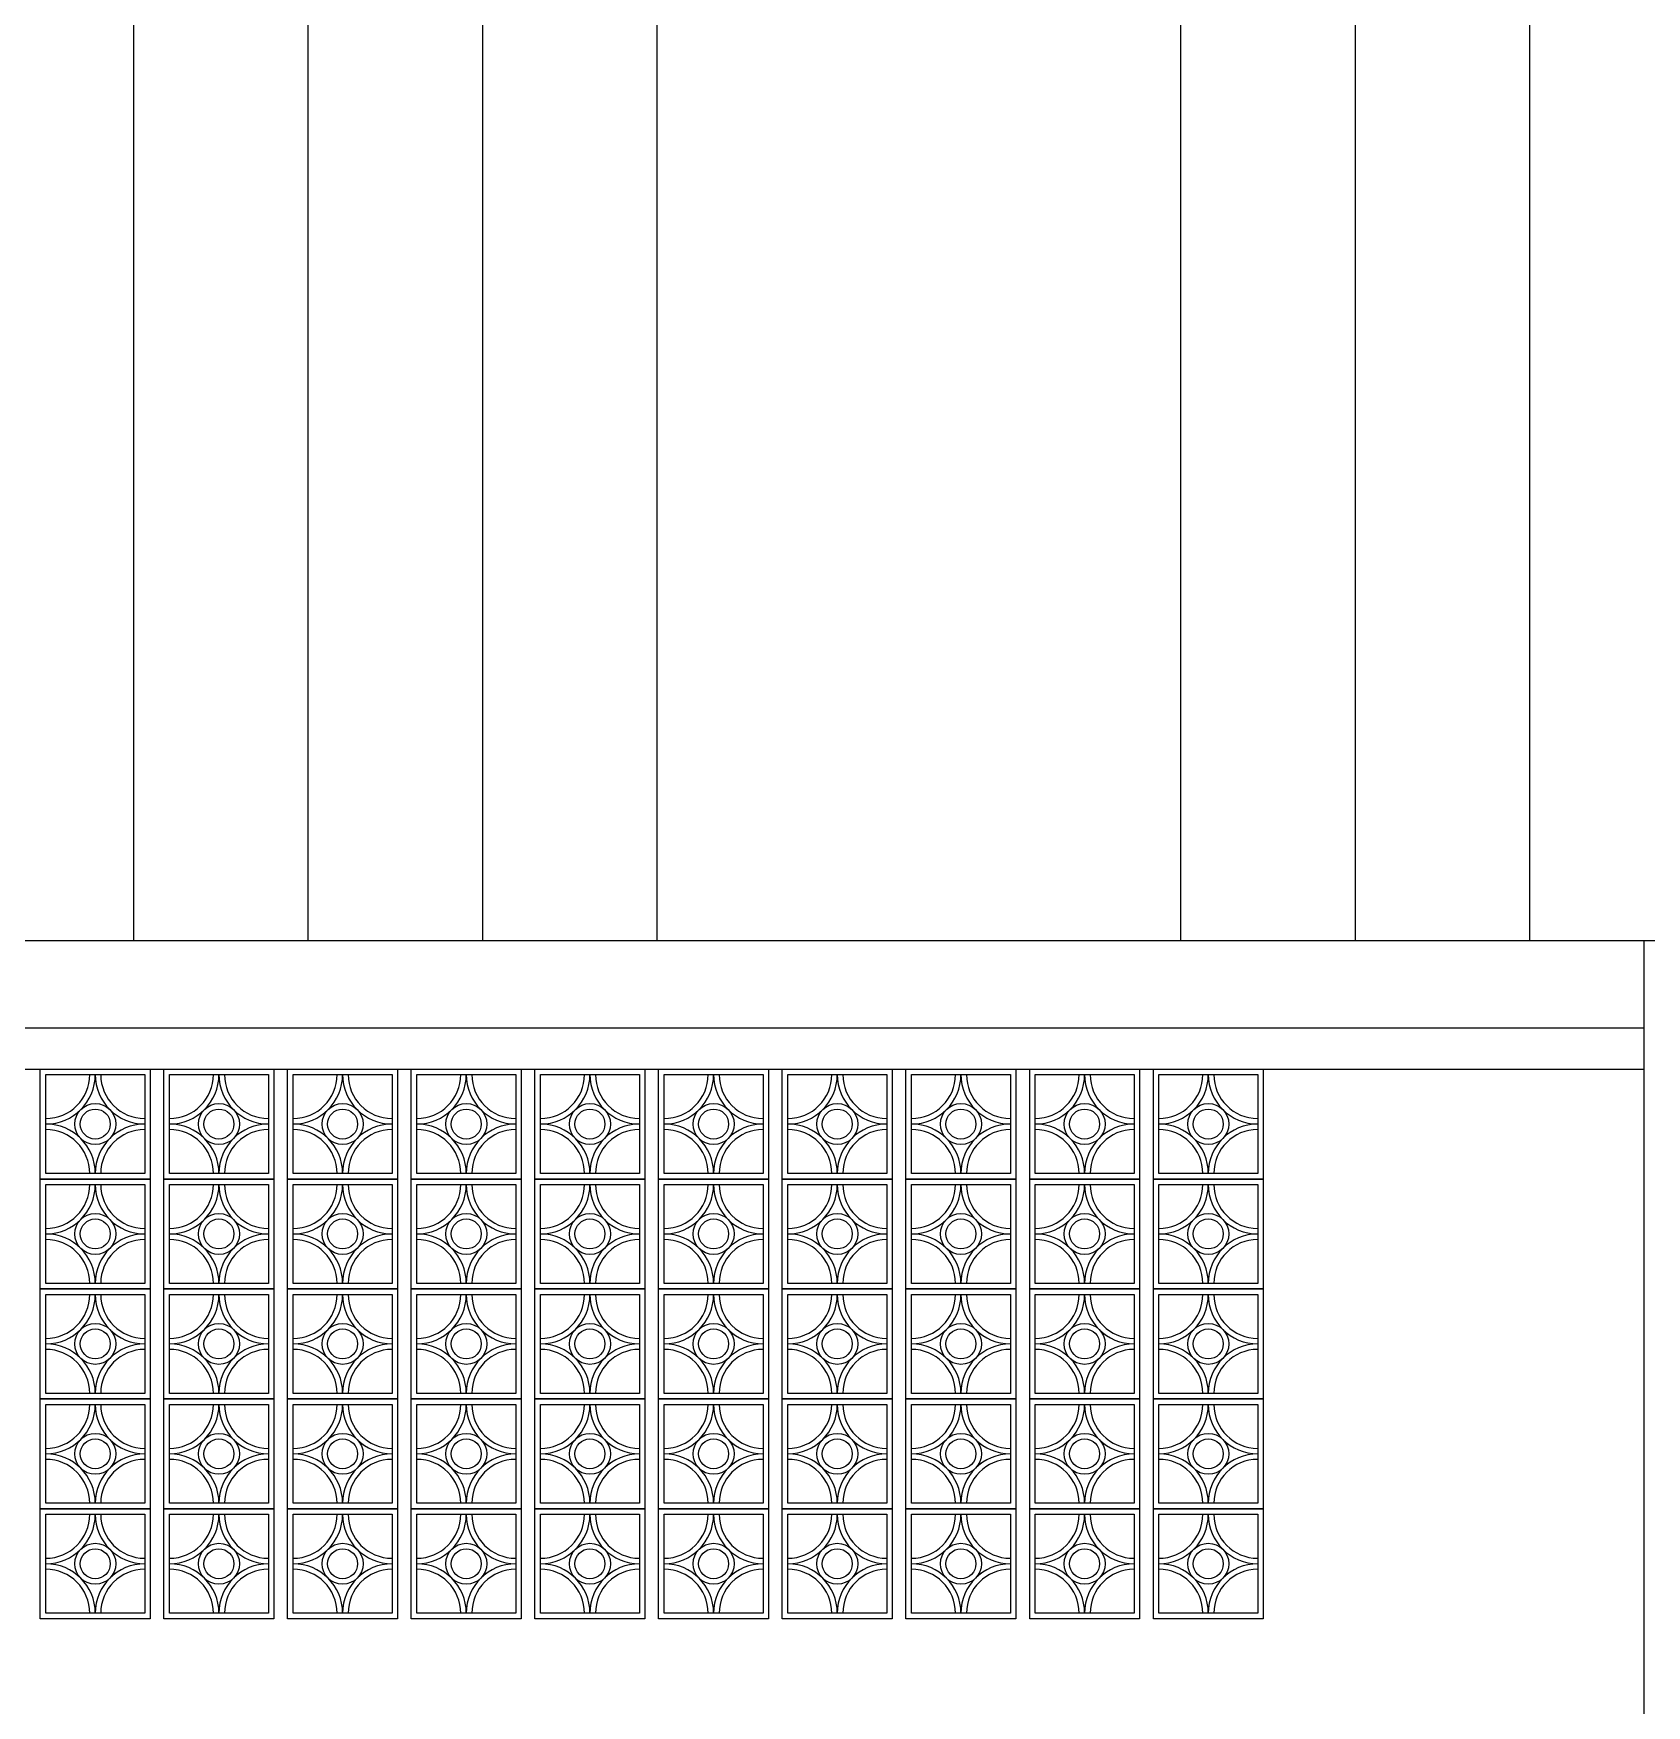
# Model space of a CAD drawing. Header units: metres. Extents: x 1422408 to 2565053, y 3723 to 80428.
# Drawn here: x 2267944.139 to 2267947.073, y 4222.405 to 4225.447 of the extents above; entities that cross this region are included whole.
import ezdxf

# ---------------------------------------------------------------- set-up
doc = ezdxf.new("R2010")
doc.units = ezdxf.units.M
doc.header["$LTSCALE"] = 3.5
doc.header["$MEASUREMENT"] = 0
doc.layers.get('0').update_dxf_attribs({"linetype": 'CONTINUOUS'})

msp = doc.modelspace()

# ---------------------------------------------------------------- linework, layer by layer
at = {"linetype": 'Continuous'}
for p, q in [((2267944.32106, 4223.79686), (2267944.32106, 4230.30693)), ((2267944.63856, 4223.79685), (2267944.63856, 4230.27518)), ((2267944.95606, 4223.79684), (2267944.95606, 4230.24343)), ((2267945.27356, 4223.79684), (2267945.27356, 4230.21168)), ((2267946.22606, 4223.79681), (2267946.22606, 4230.11643)), ((2267946.54356, 4223.79681), (2267946.54356, 4230.08468)), ((2267946.86106, 4223.7968), (2267946.86106, 4230.05293))]:
    msp.add_line(p, q, dxfattribs=at)
for p, q in [((2267907.47343, 4223.79772), (2267947.11824, 4223.79679)), ((2267907.48324, 4223.63794), (2267947.06833, 4223.63794)), ((2267907.48343, 4223.56294), (2267947.06853, 4223.56294))]:
    msp.add_line(p, q)
msp.add_lwpolyline([(2267947.06853, 4223.7968), (2267947.06853, 4219.36294)])
for points in [[(2267944.15104, 4223.56294), (2267944.35104, 4223.56294), (2267944.35104, 4223.36294), (2267944.15104, 4223.36294)], [(2267944.16104, 4223.55294), (2267944.34104, 4223.55294), (2267944.34104, 4223.37294), (2267944.16104, 4223.37294)], [(2267944.37604, 4223.56294), (2267944.57604, 4223.56294), (2267944.57604, 4223.36294), (2267944.37604, 4223.36294)], [(2267944.38604, 4223.55294), (2267944.56604, 4223.55294), (2267944.56604, 4223.37294), (2267944.38604, 4223.37294)], [(2267944.60104, 4223.56294), (2267944.80104, 4223.56294), (2267944.80104, 4223.36294), (2267944.60104, 4223.36294)], [(2267944.61104, 4223.55294), (2267944.79104, 4223.55294), (2267944.79104, 4223.37294), (2267944.61104, 4223.37294)], [(2267944.82604, 4223.56294), (2267945.02604, 4223.56294), (2267945.02604, 4223.36294), (2267944.82604, 4223.36294)], [(2267944.83604, 4223.55294), (2267945.01604, 4223.55294), (2267945.01604, 4223.37294), (2267944.83604, 4223.37294)], [(2267945.05104, 4223.56294), (2267945.25104, 4223.56294), (2267945.25104, 4223.36294), (2267945.05104, 4223.36294)], [(2267945.06104, 4223.55294), (2267945.24104, 4223.55294), (2267945.24104, 4223.37294), (2267945.06104, 4223.37294)], [(2267945.27604, 4223.56294), (2267945.47604, 4223.56294), (2267945.47604, 4223.36294), (2267945.27604, 4223.36294)], [(2267945.28604, 4223.55294), (2267945.46604, 4223.55294), (2267945.46604, 4223.37294), (2267945.28604, 4223.37294)], [(2267945.50104, 4223.56294), (2267945.70104, 4223.56294), (2267945.70104, 4223.36294), (2267945.50104, 4223.36294)], [(2267945.51104, 4223.55294), (2267945.69104, 4223.55294), (2267945.69104, 4223.37294), (2267945.51104, 4223.37294)], [(2267945.72604, 4223.56294), (2267945.92604, 4223.56294), (2267945.92604, 4223.36294), (2267945.72604, 4223.36294)], [(2267945.73604, 4223.55294), (2267945.91604, 4223.55294), (2267945.91604, 4223.37294), (2267945.73604, 4223.37294)], [(2267945.95104, 4223.56294), (2267946.15104, 4223.56294), (2267946.15104, 4223.36294), (2267945.95104, 4223.36294)], [(2267945.96104, 4223.55294), (2267946.14104, 4223.55294), (2267946.14104, 4223.37294), (2267945.96104, 4223.37294)], [(2267946.17604, 4223.56294), (2267946.37604, 4223.56294), (2267946.37604, 4223.36294), (2267946.17604, 4223.36294)], [(2267946.18604, 4223.55294), (2267946.36604, 4223.55294), (2267946.36604, 4223.37294), (2267946.18604, 4223.37294)], [(2267944.15104, 4223.36294), (2267944.35104, 4223.36294), (2267944.35104, 4223.16294), (2267944.15104, 4223.16294)], [(2267944.37604, 4223.36294), (2267944.57604, 4223.36294), (2267944.57604, 4223.16294), (2267944.37604, 4223.16294)], [(2267944.60104, 4223.36294), (2267944.80104, 4223.36294), (2267944.80104, 4223.16294), (2267944.60104, 4223.16294)], [(2267944.82604, 4223.36294), (2267945.02604, 4223.36294), (2267945.02604, 4223.16294), (2267944.82604, 4223.16294)], [(2267945.05104, 4223.36294), (2267945.25104, 4223.36294), (2267945.25104, 4223.16294), (2267945.05104, 4223.16294)], [(2267945.27604, 4223.36294), (2267945.47604, 4223.36294), (2267945.47604, 4223.16294), (2267945.27604, 4223.16294)], [(2267945.50104, 4223.36294), (2267945.70104, 4223.36294), (2267945.70104, 4223.16294), (2267945.50104, 4223.16294)], [(2267945.72604, 4223.36294), (2267945.92604, 4223.36294), (2267945.92604, 4223.16294), (2267945.72604, 4223.16294)], [(2267945.95104, 4223.36294), (2267946.15104, 4223.36294), (2267946.15104, 4223.16294), (2267945.95104, 4223.16294)], [(2267946.17604, 4223.36294), (2267946.37604, 4223.36294), (2267946.37604, 4223.16294), (2267946.17604, 4223.16294)], [(2267944.16104, 4223.35294), (2267944.34104, 4223.35294), (2267944.34104, 4223.17294), (2267944.16104, 4223.17294)], [(2267944.38604, 4223.35294), (2267944.56604, 4223.35294), (2267944.56604, 4223.17294), (2267944.38604, 4223.17294)], [(2267944.61104, 4223.35294), (2267944.79104, 4223.35294), (2267944.79104, 4223.17294), (2267944.61104, 4223.17294)], [(2267944.83604, 4223.35294), (2267945.01604, 4223.35294), (2267945.01604, 4223.17294), (2267944.83604, 4223.17294)], [(2267945.06104, 4223.35294), (2267945.24104, 4223.35294), (2267945.24104, 4223.17294), (2267945.06104, 4223.17294)], [(2267945.28604, 4223.35294), (2267945.46604, 4223.35294), (2267945.46604, 4223.17294), (2267945.28604, 4223.17294)], [(2267945.51104, 4223.35294), (2267945.69104, 4223.35294), (2267945.69104, 4223.17294), (2267945.51104, 4223.17294)], [(2267945.73604, 4223.35294), (2267945.91604, 4223.35294), (2267945.91604, 4223.17294), (2267945.73604, 4223.17294)], [(2267945.96104, 4223.35294), (2267946.14104, 4223.35294), (2267946.14104, 4223.17294), (2267945.96104, 4223.17294)], [(2267946.18604, 4223.35294), (2267946.36604, 4223.35294), (2267946.36604, 4223.17294), (2267946.18604, 4223.17294)], [(2267944.15104, 4223.16294), (2267944.35104, 4223.16294), (2267944.35104, 4222.96294), (2267944.15104, 4222.96294)], [(2267944.16104, 4223.15294), (2267944.34104, 4223.15294), (2267944.34104, 4222.97294), (2267944.16104, 4222.97294)], [(2267944.37604, 4223.16294), (2267944.57604, 4223.16294), (2267944.57604, 4222.96294), (2267944.37604, 4222.96294)], [(2267944.38604, 4223.15294), (2267944.56604, 4223.15294), (2267944.56604, 4222.97294), (2267944.38604, 4222.97294)], [(2267944.60104, 4223.16294), (2267944.80104, 4223.16294), (2267944.80104, 4222.96294), (2267944.60104, 4222.96294)], [(2267944.61104, 4223.15294), (2267944.79104, 4223.15294), (2267944.79104, 4222.97294), (2267944.61104, 4222.97294)], [(2267944.82604, 4223.16294), (2267945.02604, 4223.16294), (2267945.02604, 4222.96294), (2267944.82604, 4222.96294)], [(2267944.83604, 4223.15294), (2267945.01604, 4223.15294), (2267945.01604, 4222.97294), (2267944.83604, 4222.97294)], [(2267945.05104, 4223.16294), (2267945.25104, 4223.16294), (2267945.25104, 4222.96294), (2267945.05104, 4222.96294)], [(2267945.06104, 4223.15294), (2267945.24104, 4223.15294), (2267945.24104, 4222.97294), (2267945.06104, 4222.97294)], [(2267945.27604, 4223.16294), (2267945.47604, 4223.16294), (2267945.47604, 4222.96294), (2267945.27604, 4222.96294)], [(2267945.28604, 4223.15294), (2267945.46604, 4223.15294), (2267945.46604, 4222.97294), (2267945.28604, 4222.97294)], [(2267945.50104, 4223.16294), (2267945.70104, 4223.16294), (2267945.70104, 4222.96294), (2267945.50104, 4222.96294)], [(2267945.51104, 4223.15294), (2267945.69104, 4223.15294), (2267945.69104, 4222.97294), (2267945.51104, 4222.97294)], [(2267945.72604, 4223.16294), (2267945.92604, 4223.16294), (2267945.92604, 4222.96294), (2267945.72604, 4222.96294)], [(2267945.73604, 4223.15294), (2267945.91604, 4223.15294), (2267945.91604, 4222.97294), (2267945.73604, 4222.97294)], [(2267945.95104, 4223.16294), (2267946.15104, 4223.16294), (2267946.15104, 4222.96294), (2267945.95104, 4222.96294)], [(2267945.96104, 4223.15294), (2267946.14104, 4223.15294), (2267946.14104, 4222.97294), (2267945.96104, 4222.97294)], [(2267946.17604, 4223.16294), (2267946.37604, 4223.16294), (2267946.37604, 4222.96294), (2267946.17604, 4222.96294)], [(2267946.18604, 4223.15294), (2267946.36604, 4223.15294), (2267946.36604, 4222.97294), (2267946.18604, 4222.97294)], [(2267944.15104, 4222.96294), (2267944.35104, 4222.96294), (2267944.35104, 4222.76294), (2267944.15104, 4222.76294)], [(2267944.16104, 4222.95294), (2267944.34104, 4222.95294), (2267944.34104, 4222.77294), (2267944.16104, 4222.77294)], [(2267944.37604, 4222.96294), (2267944.57604, 4222.96294), (2267944.57604, 4222.76294), (2267944.37604, 4222.76294)], [(2267944.38604, 4222.95294), (2267944.56604, 4222.95294), (2267944.56604, 4222.77294), (2267944.38604, 4222.77294)], [(2267944.60104, 4222.96294), (2267944.80104, 4222.96294), (2267944.80104, 4222.76294), (2267944.60104, 4222.76294)], [(2267944.61104, 4222.95294), (2267944.79104, 4222.95294), (2267944.79104, 4222.77294), (2267944.61104, 4222.77294)], [(2267944.82604, 4222.96294), (2267945.02604, 4222.96294), (2267945.02604, 4222.76294), (2267944.82604, 4222.76294)], [(2267944.83604, 4222.95294), (2267945.01604, 4222.95294), (2267945.01604, 4222.77294), (2267944.83604, 4222.77294)], [(2267945.05104, 4222.96294), (2267945.25104, 4222.96294), (2267945.25104, 4222.76294), (2267945.05104, 4222.76294)], [(2267945.06104, 4222.95294), (2267945.24104, 4222.95294), (2267945.24104, 4222.77294), (2267945.06104, 4222.77294)], [(2267945.27604, 4222.96294), (2267945.47604, 4222.96294), (2267945.47604, 4222.76294), (2267945.27604, 4222.76294)], [(2267945.28604, 4222.95294), (2267945.46604, 4222.95294), (2267945.46604, 4222.77294), (2267945.28604, 4222.77294)], [(2267945.50104, 4222.96294), (2267945.70104, 4222.96294), (2267945.70104, 4222.76294), (2267945.50104, 4222.76294)], [(2267945.51104, 4222.95294), (2267945.69104, 4222.95294), (2267945.69104, 4222.77294), (2267945.51104, 4222.77294)], [(2267945.72604, 4222.96294), (2267945.92604, 4222.96294), (2267945.92604, 4222.76294), (2267945.72604, 4222.76294)], [(2267945.73604, 4222.95294), (2267945.91604, 4222.95294), (2267945.91604, 4222.77294), (2267945.73604, 4222.77294)], [(2267945.95104, 4222.96294), (2267946.15104, 4222.96294), (2267946.15104, 4222.76294), (2267945.95104, 4222.76294)], [(2267945.96104, 4222.95294), (2267946.14104, 4222.95294), (2267946.14104, 4222.77294), (2267945.96104, 4222.77294)], [(2267946.17604, 4222.96294), (2267946.37604, 4222.96294), (2267946.37604, 4222.76294), (2267946.17604, 4222.76294)], [(2267946.18604, 4222.95294), (2267946.36604, 4222.95294), (2267946.36604, 4222.77294), (2267946.18604, 4222.77294)], [(2267944.15104, 4222.76294), (2267944.35104, 4222.76294), (2267944.35104, 4222.56294), (2267944.15104, 4222.56294)], [(2267944.37604, 4222.76294), (2267944.57604, 4222.76294), (2267944.57604, 4222.56294), (2267944.37604, 4222.56294)], [(2267944.60104, 4222.76294), (2267944.80104, 4222.76294), (2267944.80104, 4222.56294), (2267944.60104, 4222.56294)], [(2267944.82604, 4222.76294), (2267945.02604, 4222.76294), (2267945.02604, 4222.56294), (2267944.82604, 4222.56294)], [(2267945.05104, 4222.76294), (2267945.25104, 4222.76294), (2267945.25104, 4222.56294), (2267945.05104, 4222.56294)], [(2267945.27604, 4222.76294), (2267945.47604, 4222.76294), (2267945.47604, 4222.56294), (2267945.27604, 4222.56294)], [(2267945.50104, 4222.76294), (2267945.70104, 4222.76294), (2267945.70104, 4222.56294), (2267945.50104, 4222.56294)], [(2267945.72604, 4222.76294), (2267945.92604, 4222.76294), (2267945.92604, 4222.56294), (2267945.72604, 4222.56294)], [(2267945.95104, 4222.76294), (2267946.15104, 4222.76294), (2267946.15104, 4222.56294), (2267945.95104, 4222.56294)], [(2267946.17604, 4222.76294), (2267946.37604, 4222.76294), (2267946.37604, 4222.56294), (2267946.17604, 4222.56294)], [(2267944.16104, 4222.75294), (2267944.34104, 4222.75294), (2267944.34104, 4222.57294), (2267944.16104, 4222.57294)], [(2267944.38604, 4222.75294), (2267944.56604, 4222.75294), (2267944.56604, 4222.57294), (2267944.38604, 4222.57294)], [(2267944.61104, 4222.75294), (2267944.79104, 4222.75294), (2267944.79104, 4222.57294), (2267944.61104, 4222.57294)], [(2267944.83604, 4222.75294), (2267945.01604, 4222.75294), (2267945.01604, 4222.57294), (2267944.83604, 4222.57294)], [(2267945.06104, 4222.75294), (2267945.24104, 4222.75294), (2267945.24104, 4222.57294), (2267945.06104, 4222.57294)], [(2267945.28604, 4222.75294), (2267945.46604, 4222.75294), (2267945.46604, 4222.57294), (2267945.28604, 4222.57294)], [(2267945.51104, 4222.75294), (2267945.69104, 4222.75294), (2267945.69104, 4222.57294), (2267945.51104, 4222.57294)], [(2267945.73604, 4222.75294), (2267945.91604, 4222.75294), (2267945.91604, 4222.57294), (2267945.73604, 4222.57294)], [(2267945.96104, 4222.75294), (2267946.14104, 4222.75294), (2267946.14104, 4222.57294), (2267945.96104, 4222.57294)], [(2267946.18604, 4222.75294), (2267946.36604, 4222.75294), (2267946.36604, 4222.57294), (2267946.18604, 4222.57294)]]:
    msp.add_lwpolyline(points, close=True)
for centre, radius in [((2267944.25104, 4223.46294), 0.03728), ((2267944.25104, 4223.46294), 0.02728), ((2267944.47604, 4223.46294), 0.03728), ((2267944.47604, 4223.46294), 0.02728), ((2267944.70104, 4223.46294), 0.03728), ((2267944.70104, 4223.46294), 0.02728), ((2267944.92604, 4223.46294), 0.03728), ((2267944.92604, 4223.46294), 0.02728), ((2267945.15104, 4223.46294), 0.03728), ((2267945.15104, 4223.46294), 0.02728), ((2267945.37604, 4223.46294), 0.03728), ((2267945.37604, 4223.46294), 0.02728), ((2267945.60104, 4223.46294), 0.03728), ((2267945.60104, 4223.46294), 0.02728), ((2267945.82604, 4223.46294), 0.03728), ((2267945.82604, 4223.46294), 0.02728), ((2267946.05104, 4223.46294), 0.03728), ((2267946.05104, 4223.46294), 0.02728), ((2267946.27604, 4223.46294), 0.03728), ((2267946.27604, 4223.46294), 0.02728), ((2267944.25104, 4223.26294), 0.03728), ((2267944.25104, 4223.26294), 0.02728), ((2267944.47604, 4223.26294), 0.03728), ((2267944.47604, 4223.26294), 0.02728), ((2267944.70104, 4223.26294), 0.03728), ((2267944.70104, 4223.26294), 0.02728), ((2267944.92604, 4223.26294), 0.03728), ((2267944.92604, 4223.26294), 0.02728), ((2267945.15104, 4223.26294), 0.03728), ((2267945.15104, 4223.26294), 0.02728), ((2267945.37604, 4223.26294), 0.03728), ((2267945.37604, 4223.26294), 0.02728), ((2267945.60104, 4223.26294), 0.03728), ((2267945.60104, 4223.26294), 0.02728), ((2267945.82604, 4223.26294), 0.03728), ((2267945.82604, 4223.26294), 0.02728), ((2267946.05104, 4223.26294), 0.03728), ((2267946.05104, 4223.26294), 0.02728), ((2267946.27604, 4223.26294), 0.03728), ((2267946.27604, 4223.26294), 0.02728), ((2267944.25104, 4223.06294), 0.03728), ((2267944.25104, 4223.06294), 0.02728), ((2267944.47604, 4223.06294), 0.03728), ((2267944.47604, 4223.06294), 0.02728), ((2267944.70104, 4223.06294), 0.03728), ((2267944.70104, 4223.06294), 0.02728), ((2267944.92604, 4223.06294), 0.03728), ((2267944.92604, 4223.06294), 0.02728), ((2267945.15104, 4223.06294), 0.03728), ((2267945.15104, 4223.06294), 0.02728), ((2267945.37604, 4223.06294), 0.03728), ((2267945.37604, 4223.06294), 0.02728), ((2267945.60104, 4223.06294), 0.03728), ((2267945.60104, 4223.06294), 0.02728), ((2267945.82604, 4223.06294), 0.03728), ((2267945.82604, 4223.06294), 0.02728), ((2267946.05104, 4223.06294), 0.03728), ((2267946.05104, 4223.06294), 0.02728), ((2267946.27604, 4223.06294), 0.03728), ((2267946.27604, 4223.06294), 0.02728), ((2267944.25104, 4222.86294), 0.03728), ((2267944.25104, 4222.86294), 0.02728), ((2267944.47604, 4222.86294), 0.03728), ((2267944.47604, 4222.86294), 0.02728), ((2267944.70104, 4222.86294), 0.03728), ((2267944.70104, 4222.86294), 0.02728), ((2267944.92604, 4222.86294), 0.03728), ((2267944.92604, 4222.86294), 0.02728), ((2267945.15104, 4222.86294), 0.03728), ((2267945.15104, 4222.86294), 0.02728), ((2267945.37604, 4222.86294), 0.03728), ((2267945.37604, 4222.86294), 0.02728), ((2267945.60104, 4222.86294), 0.03728), ((2267945.60104, 4222.86294), 0.02728), ((2267945.82604, 4222.86294), 0.03728), ((2267945.82604, 4222.86294), 0.02728), ((2267946.05104, 4222.86294), 0.03728), ((2267946.05104, 4222.86294), 0.02728), ((2267946.27604, 4222.86294), 0.03728), ((2267946.27604, 4222.86294), 0.02728), ((2267944.25104, 4222.66294), 0.03728), ((2267944.47604, 4222.66294), 0.03728), ((2267944.70104, 4222.66294), 0.03728), ((2267944.92604, 4222.66294), 0.03728), ((2267945.15104, 4222.66294), 0.03728), ((2267945.37604, 4222.66294), 0.03728), ((2267945.60104, 4222.66294), 0.03728), ((2267945.82604, 4222.66294), 0.03728), ((2267946.05104, 4222.66294), 0.03728), ((2267946.27604, 4222.66294), 0.03728), ((2267944.25104, 4222.66294), 0.02728), ((2267944.47604, 4222.66294), 0.02728), ((2267944.70104, 4222.66294), 0.02728), ((2267944.92604, 4222.66294), 0.02728), ((2267945.15104, 4222.66294), 0.02728), ((2267945.37604, 4222.66294), 0.02728), ((2267945.60104, 4222.66294), 0.02728), ((2267945.82604, 4222.66294), 0.02728), ((2267946.05104, 4222.66294), 0.02728), ((2267946.27604, 4222.66294), 0.02728)]:
    msp.add_circle(centre, radius)
for centre, radius, start, end in [((2267944.16104, 4223.55294), 0.09, 270, 0), ((2267944.16104, 4223.55294), 0.08, 270, 0), ((2267944.34104, 4223.55294), 0.09, 180, 270), ((2267944.34104, 4223.55294), 0.08, 180, 270), ((2267944.38604, 4223.55294), 0.09, 270, 0), ((2267944.38604, 4223.55294), 0.08, 270, 0), ((2267944.56604, 4223.55294), 0.09, 180, 270), ((2267944.56604, 4223.55294), 0.08, 180, 270), ((2267944.61104, 4223.55294), 0.09, 270, 0), ((2267944.61104, 4223.55294), 0.08, 270, 0), ((2267944.79104, 4223.55294), 0.09, 180, 270), ((2267944.79104, 4223.55294), 0.08, 180, 270), ((2267944.83604, 4223.55294), 0.09, 270, 0), ((2267944.83604, 4223.55294), 0.08, 270, 0), ((2267945.01604, 4223.55294), 0.09, 180, 270), ((2267945.01604, 4223.55294), 0.08, 180, 270), ((2267945.06104, 4223.55294), 0.09, 270, 0), ((2267945.06104, 4223.55294), 0.08, 270, 0), ((2267945.24104, 4223.55294), 0.09, 180, 270), ((2267945.24104, 4223.55294), 0.08, 180, 270), ((2267945.28604, 4223.55294), 0.09, 270, 0), ((2267945.28604, 4223.55294), 0.08, 270, 0), ((2267945.46604, 4223.55294), 0.09, 180, 270), ((2267945.46604, 4223.55294), 0.08, 180, 270), ((2267945.51104, 4223.55294), 0.09, 270, 0), ((2267945.51104, 4223.55294), 0.08, 270, 0), ((2267945.69104, 4223.55294), 0.09, 180, 270), ((2267945.69104, 4223.55294), 0.08, 180, 270), ((2267945.73604, 4223.55294), 0.09, 270, 0), ((2267945.73604, 4223.55294), 0.08, 270, 0), ((2267945.91604, 4223.55294), 0.09, 180, 270), ((2267945.91604, 4223.55294), 0.08, 180, 270), ((2267945.96104, 4223.55294), 0.09, 270, 0), ((2267945.96104, 4223.55294), 0.08, 270, 0), ((2267946.14104, 4223.55294), 0.09, 180, 270), ((2267946.14104, 4223.55294), 0.08, 180, 270), ((2267946.18604, 4223.55294), 0.09, 270, 0), ((2267946.18604, 4223.55294), 0.08, 270, 0), ((2267946.36604, 4223.55294), 0.09, 180, 270), ((2267946.36604, 4223.55294), 0.08, 180, 270), ((2267944.16104, 4223.37294), 0.09, 0, 90), ((2267944.34104, 4223.37294), 0.09, 90, 180), ((2267944.38604, 4223.37294), 0.09, 0, 90), ((2267944.56604, 4223.37294), 0.09, 90, 180), ((2267944.61104, 4223.37294), 0.09, 0, 90), ((2267944.79104, 4223.37294), 0.09, 90, 180), ((2267944.83604, 4223.37294), 0.09, 0, 90), ((2267945.01604, 4223.37294), 0.09, 90, 180), ((2267945.06104, 4223.37294), 0.09, 0, 90), ((2267945.24104, 4223.37294), 0.09, 90, 180), ((2267945.28604, 4223.37294), 0.09, 0, 90), ((2267945.46604, 4223.37294), 0.09, 90, 180), ((2267945.51104, 4223.37294), 0.09, 0, 90), ((2267945.69104, 4223.37294), 0.09, 90, 180), ((2267945.73604, 4223.37294), 0.09, 0, 90), ((2267945.91604, 4223.37294), 0.09, 90, 180), ((2267945.96104, 4223.37294), 0.09, 0, 90), ((2267946.14104, 4223.37294), 0.09, 90, 180), ((2267946.18604, 4223.37294), 0.09, 0, 90), ((2267946.36604, 4223.37294), 0.09, 90, 180), ((2267944.16104, 4223.37294), 0.08, 0, 90), ((2267944.34104, 4223.37294), 0.08, 90, 180), ((2267944.38604, 4223.37294), 0.08, 0, 90), ((2267944.56604, 4223.37294), 0.08, 90, 180), ((2267944.61104, 4223.37294), 0.08, 0, 90), ((2267944.79104, 4223.37294), 0.08, 90, 180), ((2267944.83604, 4223.37294), 0.08, 0, 90), ((2267945.01604, 4223.37294), 0.08, 90, 180), ((2267945.06104, 4223.37294), 0.08, 0, 90), ((2267945.24104, 4223.37294), 0.08, 90, 180), ((2267945.28604, 4223.37294), 0.08, 0, 90), ((2267945.46604, 4223.37294), 0.08, 90, 180), ((2267945.51104, 4223.37294), 0.08, 0, 90), ((2267945.69104, 4223.37294), 0.08, 90, 180), ((2267945.73604, 4223.37294), 0.08, 0, 90), ((2267945.91604, 4223.37294), 0.08, 90, 180), ((2267945.96104, 4223.37294), 0.08, 0, 90), ((2267946.14104, 4223.37294), 0.08, 90, 180), ((2267946.18604, 4223.37294), 0.08, 0, 90), ((2267946.36604, 4223.37294), 0.08, 90, 180), ((2267944.16104, 4223.35294), 0.09, 270, 0), ((2267944.16104, 4223.35294), 0.08, 270, 0), ((2267944.34104, 4223.35294), 0.09, 180, 270), ((2267944.34104, 4223.35294), 0.08, 180, 270), ((2267944.38604, 4223.35294), 0.09, 270, 0), ((2267944.38604, 4223.35294), 0.08, 270, 0), ((2267944.56604, 4223.35294), 0.09, 180, 270), ((2267944.56604, 4223.35294), 0.08, 180, 270), ((2267944.61104, 4223.35294), 0.09, 270, 0), ((2267944.61104, 4223.35294), 0.08, 270, 0), ((2267944.79104, 4223.35294), 0.09, 180, 270), ((2267944.79104, 4223.35294), 0.08, 180, 270), ((2267944.83604, 4223.35294), 0.09, 270, 0), ((2267944.83604, 4223.35294), 0.08, 270, 0), ((2267945.01604, 4223.35294), 0.09, 180, 270), ((2267945.01604, 4223.35294), 0.08, 180, 270), ((2267945.06104, 4223.35294), 0.09, 270, 0), ((2267945.06104, 4223.35294), 0.08, 270, 0), ((2267945.24104, 4223.35294), 0.09, 180, 270), ((2267945.24104, 4223.35294), 0.08, 180, 270), ((2267945.28604, 4223.35294), 0.09, 270, 0), ((2267945.28604, 4223.35294), 0.08, 270, 0), ((2267945.46604, 4223.35294), 0.09, 180, 270), ((2267945.46604, 4223.35294), 0.08, 180, 270), ((2267945.51104, 4223.35294), 0.09, 270, 0), ((2267945.51104, 4223.35294), 0.08, 270, 0), ((2267945.69104, 4223.35294), 0.09, 180, 270), ((2267945.69104, 4223.35294), 0.08, 180, 270), ((2267945.73604, 4223.35294), 0.09, 270, 0), ((2267945.73604, 4223.35294), 0.08, 270, 0), ((2267945.91604, 4223.35294), 0.09, 180, 270), ((2267945.91604, 4223.35294), 0.08, 180, 270), ((2267945.96104, 4223.35294), 0.09, 270, 0), ((2267945.96104, 4223.35294), 0.08, 270, 0), ((2267946.14104, 4223.35294), 0.09, 180, 270), ((2267946.14104, 4223.35294), 0.08, 180, 270), ((2267946.18604, 4223.35294), 0.09, 270, 0), ((2267946.18604, 4223.35294), 0.08, 270, 0), ((2267946.36604, 4223.35294), 0.09, 180, 270), ((2267946.36604, 4223.35294), 0.08, 180, 270), ((2267944.16104, 4223.17294), 0.09, 0, 90), ((2267944.16104, 4223.17294), 0.08, 0, 90), ((2267944.34104, 4223.17294), 0.09, 90, 180), ((2267944.34104, 4223.17294), 0.08, 90, 180), ((2267944.38604, 4223.17294), 0.09, 0, 90), ((2267944.38604, 4223.17294), 0.08, 0, 90), ((2267944.56604, 4223.17294), 0.09, 90, 180), ((2267944.56604, 4223.17294), 0.08, 90, 180), ((2267944.61104, 4223.17294), 0.09, 0, 90), ((2267944.61104, 4223.17294), 0.08, 0, 90), ((2267944.79104, 4223.17294), 0.09, 90, 180), ((2267944.79104, 4223.17294), 0.08, 90, 180), ((2267944.83604, 4223.17294), 0.09, 0, 90), ((2267944.83604, 4223.17294), 0.08, 0, 90), ((2267945.01604, 4223.17294), 0.09, 90, 180), ((2267945.01604, 4223.17294), 0.08, 90, 180), ((2267945.06104, 4223.17294), 0.09, 0, 90), ((2267945.06104, 4223.17294), 0.08, 0, 90), ((2267945.24104, 4223.17294), 0.09, 90, 180), ((2267945.24104, 4223.17294), 0.08, 90, 180), ((2267945.28604, 4223.17294), 0.09, 0, 90), ((2267945.28604, 4223.17294), 0.08, 0, 90), ((2267945.46604, 4223.17294), 0.09, 90, 180), ((2267945.46604, 4223.17294), 0.08, 90, 180), ((2267945.51104, 4223.17294), 0.09, 0, 90), ((2267945.51104, 4223.17294), 0.08, 0, 90), ((2267945.69104, 4223.17294), 0.09, 90, 180), ((2267945.69104, 4223.17294), 0.08, 90, 180), ((2267945.73604, 4223.17294), 0.09, 0, 90), ((2267945.73604, 4223.17294), 0.08, 0, 90), ((2267945.91604, 4223.17294), 0.09, 90, 180), ((2267945.91604, 4223.17294), 0.08, 90, 180), ((2267945.96104, 4223.17294), 0.09, 0, 90), ((2267945.96104, 4223.17294), 0.08, 0, 90), ((2267946.14104, 4223.17294), 0.09, 90, 180), ((2267946.14104, 4223.17294), 0.08, 90, 180), ((2267946.18604, 4223.17294), 0.09, 0, 90), ((2267946.18604, 4223.17294), 0.08, 0, 90), ((2267946.36604, 4223.17294), 0.09, 90, 180), ((2267946.36604, 4223.17294), 0.08, 90, 180), ((2267944.16104, 4223.15294), 0.09, 270, 0), ((2267944.16104, 4223.15294), 0.08, 270, 0), ((2267944.34104, 4223.15294), 0.09, 180, 270), ((2267944.34104, 4223.15294), 0.08, 180, 270), ((2267944.38604, 4223.15294), 0.09, 270, 0), ((2267944.38604, 4223.15294), 0.08, 270, 0), ((2267944.56604, 4223.15294), 0.09, 180, 270), ((2267944.56604, 4223.15294), 0.08, 180, 270), ((2267944.61104, 4223.15294), 0.09, 270, 0), ((2267944.61104, 4223.15294), 0.08, 270, 0), ((2267944.79104, 4223.15294), 0.09, 180, 270), ((2267944.79104, 4223.15294), 0.08, 180, 270), ((2267944.83604, 4223.15294), 0.09, 270, 0), ((2267944.83604, 4223.15294), 0.08, 270, 0), ((2267945.01604, 4223.15294), 0.09, 180, 270), ((2267945.01604, 4223.15294), 0.08, 180, 270), ((2267945.06104, 4223.15294), 0.09, 270, 0), ((2267945.06104, 4223.15294), 0.08, 270, 0), ((2267945.24104, 4223.15294), 0.09, 180, 270), ((2267945.24104, 4223.15294), 0.08, 180, 270), ((2267945.28604, 4223.15294), 0.09, 270, 0), ((2267945.28604, 4223.15294), 0.08, 270, 0), ((2267945.46604, 4223.15294), 0.09, 180, 270), ((2267945.46604, 4223.15294), 0.08, 180, 270), ((2267945.51104, 4223.15294), 0.09, 270, 0), ((2267945.51104, 4223.15294), 0.08, 270, 0), ((2267945.69104, 4223.15294), 0.09, 180, 270), ((2267945.69104, 4223.15294), 0.08, 180, 270), ((2267945.73604, 4223.15294), 0.09, 270, 0), ((2267945.73604, 4223.15294), 0.08, 270, 0), ((2267945.91604, 4223.15294), 0.09, 180, 270), ((2267945.91604, 4223.15294), 0.08, 180, 270), ((2267945.96104, 4223.15294), 0.09, 270, 0), ((2267945.96104, 4223.15294), 0.08, 270, 0), ((2267946.14104, 4223.15294), 0.09, 180, 270), ((2267946.14104, 4223.15294), 0.08, 180, 270), ((2267946.18604, 4223.15294), 0.09, 270, 0), ((2267946.18604, 4223.15294), 0.08, 270, 0), ((2267946.36604, 4223.15294), 0.09, 180, 270), ((2267946.36604, 4223.15294), 0.08, 180, 270), ((2267944.16104, 4222.97294), 0.09, 0, 90), ((2267944.34104, 4222.97294), 0.09, 90, 180), ((2267944.38604, 4222.97294), 0.09, 0, 90), ((2267944.56604, 4222.97294), 0.09, 90, 180), ((2267944.61104, 4222.97294), 0.09, 0, 90), ((2267944.79104, 4222.97294), 0.09, 90, 180), ((2267944.83604, 4222.97294), 0.09, 0, 90), ((2267945.01604, 4222.97294), 0.09, 90, 180), ((2267945.06104, 4222.97294), 0.09, 0, 90), ((2267945.24104, 4222.97294), 0.09, 90, 180), ((2267945.28604, 4222.97294), 0.09, 0, 90), ((2267945.46604, 4222.97294), 0.09, 90, 180), ((2267945.51104, 4222.97294), 0.09, 0, 90), ((2267945.69104, 4222.97294), 0.09, 90, 180), ((2267945.73604, 4222.97294), 0.09, 0, 90), ((2267945.91604, 4222.97294), 0.09, 90, 180), ((2267945.96104, 4222.97294), 0.09, 0, 90), ((2267946.14104, 4222.97294), 0.09, 90, 180), ((2267946.18604, 4222.97294), 0.09, 0, 90), ((2267946.36604, 4222.97294), 0.09, 90, 180), ((2267944.16104, 4222.97294), 0.08, 0, 90), ((2267944.34104, 4222.97294), 0.08, 90, 180), ((2267944.38604, 4222.97294), 0.08, 0, 90), ((2267944.56604, 4222.97294), 0.08, 90, 180), ((2267944.61104, 4222.97294), 0.08, 0, 90), ((2267944.79104, 4222.97294), 0.08, 90, 180), ((2267944.83604, 4222.97294), 0.08, 0, 90), ((2267945.01604, 4222.97294), 0.08, 90, 180), ((2267945.06104, 4222.97294), 0.08, 0, 90), ((2267945.24104, 4222.97294), 0.08, 90, 180), ((2267945.28604, 4222.97294), 0.08, 0, 90), ((2267945.46604, 4222.97294), 0.08, 90, 180), ((2267945.51104, 4222.97294), 0.08, 0, 90), ((2267945.69104, 4222.97294), 0.08, 90, 180), ((2267945.73604, 4222.97294), 0.08, 0, 90), ((2267945.91604, 4222.97294), 0.08, 90, 180), ((2267945.96104, 4222.97294), 0.08, 0, 90), ((2267946.14104, 4222.97294), 0.08, 90, 180), ((2267946.18604, 4222.97294), 0.08, 0, 90), ((2267946.36604, 4222.97294), 0.08, 90, 180), ((2267944.16104, 4222.95294), 0.09, 270, 0), ((2267944.16104, 4222.95294), 0.08, 270, 0), ((2267944.34104, 4222.95294), 0.09, 180, 270), ((2267944.34104, 4222.95294), 0.08, 180, 270), ((2267944.38604, 4222.95294), 0.09, 270, 0), ((2267944.38604, 4222.95294), 0.08, 270, 0), ((2267944.56604, 4222.95294), 0.09, 180, 270), ((2267944.56604, 4222.95294), 0.08, 180, 270), ((2267944.61104, 4222.95294), 0.09, 270, 0), ((2267944.61104, 4222.95294), 0.08, 270, 0), ((2267944.79104, 4222.95294), 0.09, 180, 270), ((2267944.79104, 4222.95294), 0.08, 180, 270), ((2267944.83604, 4222.95294), 0.09, 270, 0), ((2267944.83604, 4222.95294), 0.08, 270, 0), ((2267945.01604, 4222.95294), 0.09, 180, 270), ((2267945.01604, 4222.95294), 0.08, 180, 270), ((2267945.06104, 4222.95294), 0.09, 270, 0), ((2267945.06104, 4222.95294), 0.08, 270, 0), ((2267945.24104, 4222.95294), 0.09, 180, 270), ((2267945.24104, 4222.95294), 0.08, 180, 270), ((2267945.28604, 4222.95294), 0.09, 270, 0), ((2267945.28604, 4222.95294), 0.08, 270, 0), ((2267945.46604, 4222.95294), 0.09, 180, 270), ((2267945.46604, 4222.95294), 0.08, 180, 270), ((2267945.51104, 4222.95294), 0.09, 270, 0), ((2267945.51104, 4222.95294), 0.08, 270, 0), ((2267945.69104, 4222.95294), 0.09, 180, 270), ((2267945.69104, 4222.95294), 0.08, 180, 270), ((2267945.73604, 4222.95294), 0.09, 270, 0), ((2267945.73604, 4222.95294), 0.08, 270, 0), ((2267945.91604, 4222.95294), 0.09, 180, 270), ((2267945.91604, 4222.95294), 0.08, 180, 270), ((2267945.96104, 4222.95294), 0.09, 270, 0), ((2267945.96104, 4222.95294), 0.08, 270, 0), ((2267946.14104, 4222.95294), 0.09, 180, 270), ((2267946.14104, 4222.95294), 0.08, 180, 270), ((2267946.18604, 4222.95294), 0.09, 270, 0), ((2267946.18604, 4222.95294), 0.08, 270, 0), ((2267946.36604, 4222.95294), 0.09, 180, 270), ((2267946.36604, 4222.95294), 0.08, 180, 270), ((2267944.16104, 4222.77294), 0.09, 0, 90), ((2267944.16104, 4222.77294), 0.08, 0, 90), ((2267944.34104, 4222.77294), 0.09, 90, 180), ((2267944.34104, 4222.77294), 0.08, 90, 180), ((2267944.38604, 4222.77294), 0.09, 0, 90), ((2267944.38604, 4222.77294), 0.08, 0, 90), ((2267944.56604, 4222.77294), 0.09, 90, 180), ((2267944.56604, 4222.77294), 0.08, 90, 180), ((2267944.61104, 4222.77294), 0.09, 0, 90), ((2267944.61104, 4222.77294), 0.08, 0, 90), ((2267944.79104, 4222.77294), 0.09, 90, 180), ((2267944.79104, 4222.77294), 0.08, 90, 180), ((2267944.83604, 4222.77294), 0.09, 0, 90), ((2267944.83604, 4222.77294), 0.08, 0, 90), ((2267945.01604, 4222.77294), 0.09, 90, 180), ((2267945.01604, 4222.77294), 0.08, 90, 180), ((2267945.06104, 4222.77294), 0.09, 0, 90), ((2267945.06104, 4222.77294), 0.08, 0, 90), ((2267945.24104, 4222.77294), 0.09, 90, 180), ((2267945.24104, 4222.77294), 0.08, 90, 180), ((2267945.28604, 4222.77294), 0.09, 0, 90), ((2267945.28604, 4222.77294), 0.08, 0, 90), ((2267945.46604, 4222.77294), 0.09, 90, 180), ((2267945.46604, 4222.77294), 0.08, 90, 180), ((2267945.51104, 4222.77294), 0.09, 0, 90), ((2267945.51104, 4222.77294), 0.08, 0, 90), ((2267945.69104, 4222.77294), 0.09, 90, 180), ((2267945.69104, 4222.77294), 0.08, 90, 180), ((2267945.73604, 4222.77294), 0.09, 0, 90), ((2267945.73604, 4222.77294), 0.08, 0, 90), ((2267945.91604, 4222.77294), 0.09, 90, 180), ((2267945.91604, 4222.77294), 0.08, 90, 180), ((2267945.96104, 4222.77294), 0.09, 0, 90), ((2267945.96104, 4222.77294), 0.08, 0, 90), ((2267946.14104, 4222.77294), 0.09, 90, 180), ((2267946.14104, 4222.77294), 0.08, 90, 180), ((2267946.18604, 4222.77294), 0.09, 0, 90), ((2267946.18604, 4222.77294), 0.08, 0, 90), ((2267946.36604, 4222.77294), 0.09, 90, 180), ((2267946.36604, 4222.77294), 0.08, 90, 180), ((2267944.16104, 4222.75294), 0.09, 270, 0), ((2267944.16104, 4222.75294), 0.08, 270, 0), ((2267944.34104, 4222.75294), 0.09, 180, 270), ((2267944.34104, 4222.75294), 0.08, 180, 270), ((2267944.38604, 4222.75294), 0.09, 270, 0), ((2267944.38604, 4222.75294), 0.08, 270, 0), ((2267944.56604, 4222.75294), 0.09, 180, 270), ((2267944.56604, 4222.75294), 0.08, 180, 270), ((2267944.61104, 4222.75294), 0.09, 270, 0), ((2267944.61104, 4222.75294), 0.08, 270, 0), ((2267944.79104, 4222.75294), 0.09, 180, 270), ((2267944.79104, 4222.75294), 0.08, 180, 270), ((2267944.83604, 4222.75294), 0.09, 270, 0), ((2267944.83604, 4222.75294), 0.08, 270, 0), ((2267945.01604, 4222.75294), 0.09, 180, 270), ((2267945.01604, 4222.75294), 0.08, 180, 270), ((2267945.06104, 4222.75294), 0.09, 270, 0), ((2267945.06104, 4222.75294), 0.08, 270, 0), ((2267945.24104, 4222.75294), 0.09, 180, 270), ((2267945.24104, 4222.75294), 0.08, 180, 270), ((2267945.28604, 4222.75294), 0.09, 270, 0), ((2267945.28604, 4222.75294), 0.08, 270, 0), ((2267945.46604, 4222.75294), 0.09, 180, 270), ((2267945.46604, 4222.75294), 0.08, 180, 270), ((2267945.51104, 4222.75294), 0.09, 270, 0), ((2267945.51104, 4222.75294), 0.08, 270, 0), ((2267945.69104, 4222.75294), 0.09, 180, 270), ((2267945.69104, 4222.75294), 0.08, 180, 270), ((2267945.73604, 4222.75294), 0.09, 270, 0), ((2267945.73604, 4222.75294), 0.08, 270, 0), ((2267945.91604, 4222.75294), 0.09, 180, 270), ((2267945.91604, 4222.75294), 0.08, 180, 270), ((2267945.96104, 4222.75294), 0.09, 270, 0), ((2267945.96104, 4222.75294), 0.08, 270, 0), ((2267946.14104, 4222.75294), 0.09, 180, 270), ((2267946.14104, 4222.75294), 0.08, 180, 270), ((2267946.18604, 4222.75294), 0.09, 270, 0), ((2267946.18604, 4222.75294), 0.08, 270, 0), ((2267946.36604, 4222.75294), 0.09, 180, 270), ((2267946.36604, 4222.75294), 0.08, 180, 270), ((2267944.16104, 4222.57294), 0.09, 0, 90), ((2267944.16104, 4222.57294), 0.08, 0, 90), ((2267944.34104, 4222.57294), 0.09, 90, 180), ((2267944.34104, 4222.57294), 0.08, 90, 180), ((2267944.38604, 4222.57294), 0.09, 0, 90), ((2267944.38604, 4222.57294), 0.08, 0, 90), ((2267944.56604, 4222.57294), 0.09, 90, 180), ((2267944.56604, 4222.57294), 0.08, 90, 180), ((2267944.61104, 4222.57294), 0.09, 0, 90), ((2267944.61104, 4222.57294), 0.08, 0, 90), ((2267944.79104, 4222.57294), 0.09, 90, 180), ((2267944.79104, 4222.57294), 0.08, 90, 180), ((2267944.83604, 4222.57294), 0.09, 0, 90), ((2267944.83604, 4222.57294), 0.08, 0, 90), ((2267945.01604, 4222.57294), 0.09, 90, 180), ((2267945.01604, 4222.57294), 0.08, 90, 180), ((2267945.06104, 4222.57294), 0.09, 0, 90), ((2267945.06104, 4222.57294), 0.08, 0, 90), ((2267945.24104, 4222.57294), 0.09, 90, 180), ((2267945.24104, 4222.57294), 0.08, 90, 180), ((2267945.28604, 4222.57294), 0.09, 0, 90), ((2267945.28604, 4222.57294), 0.08, 0, 90), ((2267945.46604, 4222.57294), 0.09, 90, 180), ((2267945.46604, 4222.57294), 0.08, 90, 180), ((2267945.51104, 4222.57294), 0.09, 0, 90), ((2267945.51104, 4222.57294), 0.08, 0, 90), ((2267945.69104, 4222.57294), 0.09, 90, 180), ((2267945.69104, 4222.57294), 0.08, 90, 180), ((2267945.73604, 4222.57294), 0.09, 0, 90), ((2267945.73604, 4222.57294), 0.08, 0, 90), ((2267945.91604, 4222.57294), 0.09, 90, 180), ((2267945.91604, 4222.57294), 0.08, 90, 180), ((2267945.96104, 4222.57294), 0.09, 0, 90), ((2267945.96104, 4222.57294), 0.08, 0, 90), ((2267946.14104, 4222.57294), 0.09, 90, 180), ((2267946.14104, 4222.57294), 0.08, 90, 180), ((2267946.18604, 4222.57294), 0.09, 0, 90), ((2267946.18604, 4222.57294), 0.08, 0, 90), ((2267946.36604, 4222.57294), 0.09, 90, 180), ((2267946.36604, 4222.57294), 0.08, 90, 180)]:
    msp.add_arc(centre, radius, start, end)

doc.saveas('drawing.dxf')
